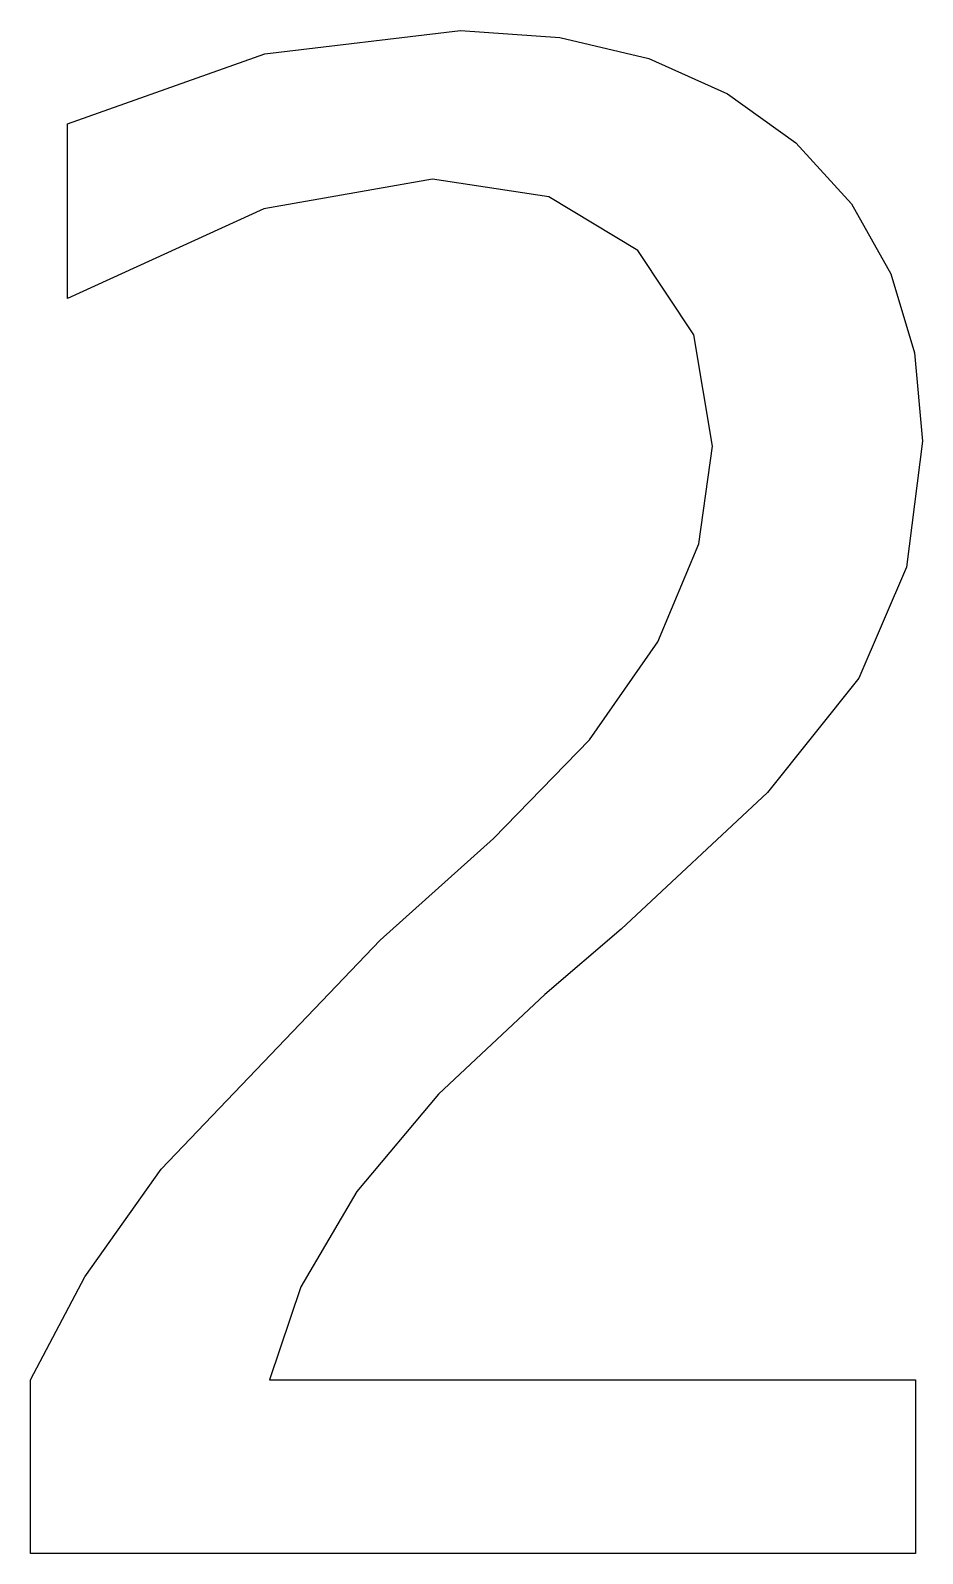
# Model space of a CAD drawing. Header units: metres. Extents: x -57 to 57, y 0 to 195.
import ezdxf

# ---------------------------------------------------------------- set-up
doc = ezdxf.new("R2010")
doc.units = ezdxf.units.M

msp = doc.modelspace()

# ---------------------------------------------------------------- linework, layer by layer
at = {"layer": 'COMPONENT0'}
for p, q in [((-27.04, 191.62), (-2.05, 194.61)), ((-27.04, 191.62, 20), (-2.05, 194.61, 20)), ((-2.05, 194.61), (10.63, 193.71)), ((-2.05, 194.61, 20), (10.63, 193.71, 20)), ((-2.05, 194.61), (-2.05, 194.61, 20)), ((10.63, 193.71), (22, 191.01)), ((10.63, 193.71, 20), (22, 191.01, 20)), ((10.63, 193.71), (10.63, 193.71, 20)), ((-52.21, 182.67), (-27.04, 191.62)), ((-52.21, 182.67, 20), (-27.04, 191.62, 20)), ((-27.04, 191.62), (-27.04, 191.62, 20)), ((22, 191.01), (32.05, 186.52)), ((22, 191.01, 20), (32.05, 186.52, 20)), ((22, 191.01), (22, 191.01, 20)), ((32.05, 186.52), (40.79, 180.24)), ((32.05, 186.52, 20), (40.79, 180.24, 20)), ((32.05, 186.52), (32.05, 186.52, 20)), ((-52.21, 160.35), (-52.21, 182.67)), ((-52.21, 160.35, 20), (-52.21, 182.67, 20)), ((-52.21, 182.67), (-52.21, 182.67, 20)), ((40.79, 180.24), (47.87, 172.47)), ((40.79, 180.24, 20), (47.87, 172.47, 20)), ((40.79, 180.24), (40.79, 180.24, 20)), ((-5.64, 175.62), (-27.16, 171.8)), ((-5.64, 175.62, 20), (-27.16, 171.8, 20)), ((9.25, 173.34), (-5.64, 175.62)), ((9.25, 173.34, 20), (-5.64, 175.62, 20)), ((-5.64, 175.62), (-5.64, 175.62, 20)), ((20.59, 166.51), (9.25, 173.34)), ((20.59, 166.51, 20), (9.25, 173.34, 20)), ((9.25, 173.34), (9.25, 173.34, 20)), ((-27.16, 171.8), (-52.21, 160.35)), ((-27.16, 171.8, 20), (-52.21, 160.35, 20)), ((-27.16, 171.8), (-27.16, 171.8, 20)), ((47.87, 172.47), (52.92, 163.53)), ((47.87, 172.47, 20), (52.92, 163.53, 20)), ((47.87, 172.47), (47.87, 172.47, 20)), ((27.76, 155.7), (20.59, 166.51)), ((27.76, 155.7, 20), (20.59, 166.51, 20)), ((20.59, 166.51), (20.59, 166.51, 20)), ((52.92, 163.53), (55.95, 153.42)), ((52.92, 163.53, 20), (55.95, 153.42, 20)), ((52.92, 163.53), (52.92, 163.53, 20)), ((-52.21, 160.35), (-52.21, 160.35, 20)), ((30.15, 141.5), (27.76, 155.7)), ((30.15, 141.5, 20), (27.76, 155.7, 20)), ((27.76, 155.7), (27.76, 155.7, 20)), ((55.95, 153.42), (56.96, 142.14)), ((55.95, 153.42, 20), (56.96, 142.14, 20)), ((55.95, 153.42), (55.95, 153.42, 20)), ((56.96, 142.14), (54.92, 126.04)), ((56.96, 142.14, 20), (54.92, 126.04, 20)), ((56.96, 142.14), (56.96, 142.14, 20)), ((28.4, 129.03), (30.15, 141.5)), ((28.4, 129.03, 20), (30.15, 141.5, 20)), ((30.15, 141.5), (30.15, 141.5, 20)), ((23.16, 116.51), (28.4, 129.03)), ((23.16, 116.51, 20), (28.4, 129.03, 20)), ((28.4, 129.03), (28.4, 129.03, 20)), ((54.92, 126.04), (48.81, 111.86)), ((54.92, 126.04, 20), (48.81, 111.86, 20)), ((54.92, 126.04), (54.92, 126.04, 20)), ((14.42, 103.95), (23.16, 116.51)), ((14.42, 103.95, 20), (23.16, 116.51, 20)), ((23.16, 116.51), (23.16, 116.51, 20)), ((48.81, 111.86), (37.15, 97.24)), ((48.81, 111.86, 20), (37.15, 97.24, 20)), ((48.81, 111.86), (48.81, 111.86, 20)), ((2.18, 91.34), (14.42, 103.95)), ((2.18, 91.34, 20), (14.42, 103.95, 20)), ((14.42, 103.95), (14.42, 103.95, 20)), ((37.15, 97.24), (18.47, 79.79)), ((37.15, 97.24, 20), (18.47, 79.79, 20)), ((37.15, 97.24), (37.15, 97.24, 20)), ((-12.32, 78.38), (2.18, 91.34)), ((-12.32, 78.38, 20), (2.18, 91.34, 20)), ((2.18, 91.34), (2.18, 91.34, 20)), ((18.47, 79.79), (8.72, 71.45)), ((18.47, 79.79, 20), (8.72, 71.45, 20)), ((18.47, 79.79), (18.47, 79.79, 20)), ((-40.28, 49.13), (-12.32, 78.38)), ((-40.28, 49.13, 20), (-12.32, 78.38, 20)), ((-12.32, 78.38), (-12.32, 78.38, 20)), ((8.72, 71.45), (-4.87, 58.71)), ((8.72, 71.45, 20), (-4.87, 58.71, 20)), ((8.72, 71.45), (8.72, 71.45, 20)), ((-4.87, 58.71), (-15.27, 46.25)), ((-4.87, 58.71, 20), (-15.27, 46.25, 20)), ((-4.87, 58.71), (-4.87, 58.71, 20)), ((-50.03, 35.37), (-40.28, 49.13)), ((-50.03, 35.37, 20), (-40.28, 49.13, 20)), ((-40.28, 49.13), (-40.28, 49.13, 20)), ((-15.27, 46.25), (-22.45, 34.08)), ((-15.27, 46.25, 20), (-22.45, 34.08, 20)), ((-15.27, 46.25), (-15.27, 46.25, 20)), ((-56.96, 22.19), (-50.03, 35.37)), ((-56.96, 22.19, 20), (-50.03, 35.37, 20)), ((-50.03, 35.37), (-50.03, 35.37, 20)), ((-22.45, 34.08), (-26.43, 22.19)), ((-22.45, 34.08, 20), (-26.43, 22.19, 20)), ((-22.45, 34.08), (-22.45, 34.08, 20)), ((-56.96, 0), (-56.96, 22.19)), ((-56.96, 0, 20), (-56.96, 22.19, 20)), ((-56.96, 22.19), (-56.96, 22.19, 20)), ((-26.43, 22.19), (56.06, 22.19)), ((-26.43, 22.19, 20), (56.06, 22.19, 20)), ((-26.43, 22.19), (-26.43, 22.19, 20)), ((56.06, 22.19), (56.06, 0)), ((56.06, 22.19, 20), (56.06, 0, 20)), ((56.06, 22.19), (56.06, 22.19, 20)), ((56.06, 0), (-56.96, 0)), ((56.06, 0, 20), (-56.96, 0, 20)), ((-56.96, 0), (-56.96, 0, 20)), ((56.06, 0), (56.06, 0, 20))]:
    msp.add_line(p, q, dxfattribs=at)

doc.saveas('drawing.dxf')
